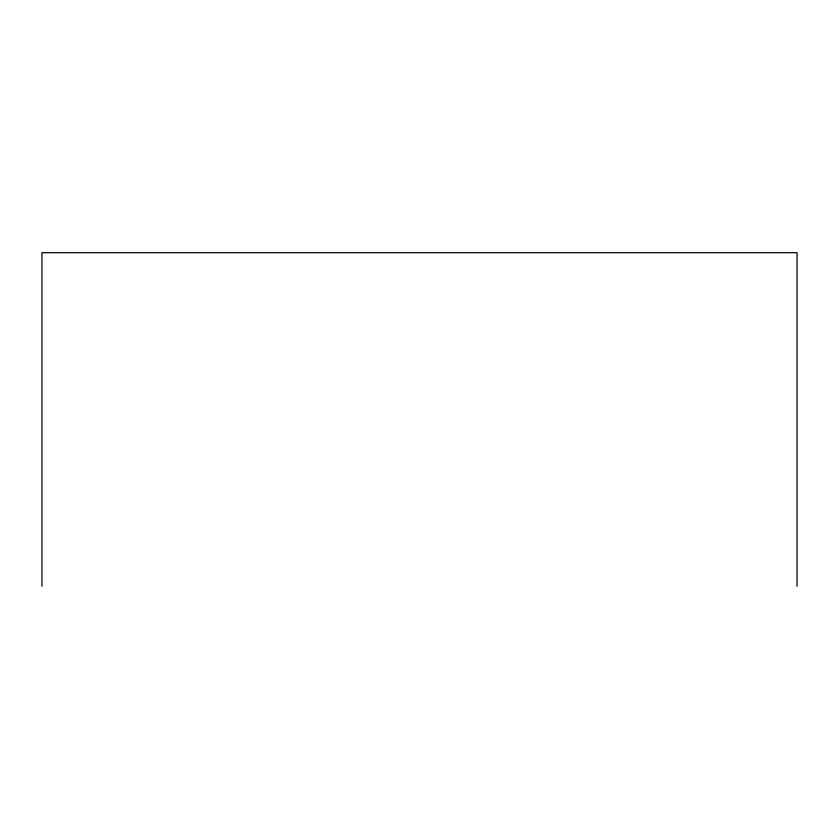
<?xml version="1.0" encoding="UTF-8"?>
<svg xmlns="http://www.w3.org/2000/svg" width="839" height="839" viewBox="0 0 839 839"><rect width="100%" height="100%" fill="white"/><g stroke="black" fill="none" stroke-linecap="round" stroke-linejoin="round"><path stroke-width="1.26" d="M797.05 586.304L797.05 252.696L41.95 252.696L41.95 586.304"/></g></svg>
